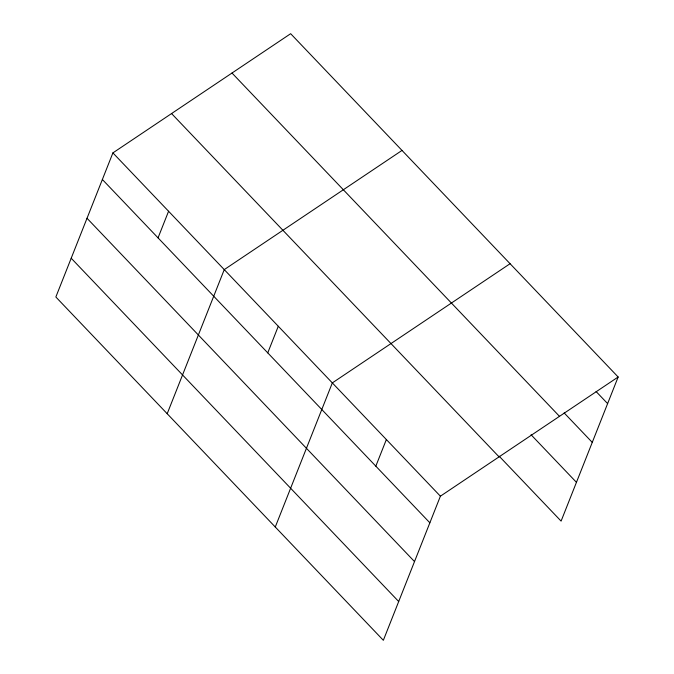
<?xml version="1.0" encoding="UTF-8"?>
<svg xmlns="http://www.w3.org/2000/svg" width="674" height="674" viewBox="0 0 674 674"><rect width="100%" height="100%" fill="white"/><g stroke="black" fill="none" stroke-linecap="round" stroke-linejoin="round"><path stroke-width="1.01" d="M112.903 152.897L55.849 296.998L383.346 640.3L440.4 496.19L618.151 377.002L290.654 33.7L112.903 152.897L440.4 496.19M158.045 237.863L168.576 211.257M167.194 413.718L224.257 269.617L402.007 150.42M267.755 352.873L278.286 326.258M275.27 527.009L332.324 382.908L510.075 263.711M375.822 466.155L386.362 439.549M618.151 377.002L561.097 521.103L499.131 456.155M596.086 391.527L607.619 403.608M564.163 412.926L592.261 442.38M231.999 73.036L559.496 416.338M531.053 434.747L576.447 482.331M171.567 113.561L499.055 456.862M102.372 179.503L429.86 522.805M87.022 218.275L414.51 561.577M71.2 258.226L398.696 601.528"/></g></svg>
